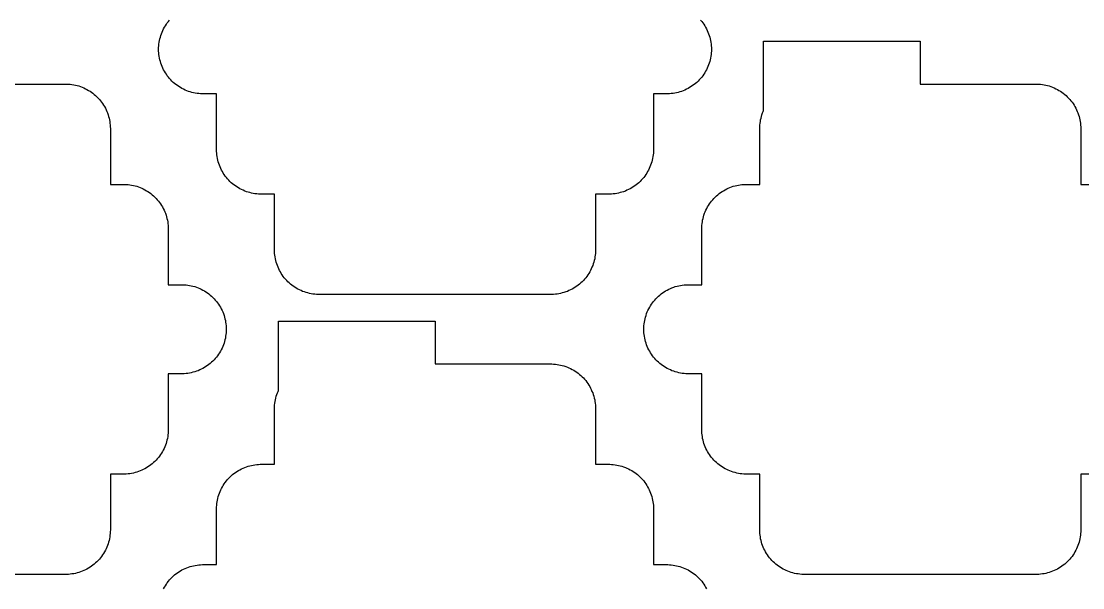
# Model space of a CAD drawing. Extents: x -49 to 54, y -38 to 38.
# Drawn here: x 14.41 to 26.31, y -1.33 to 5.03 of the extents above; entities that cross this region are included whole.
import ezdxf

# ---------------------------------------------------------------- set-up
doc = ezdxf.new("R2010")
doc.units = 0
doc.layers.add('CONDUCTIVE_LAYER_BACK_LAYER', color=2, linetype='CONTINUOUS')

msp = doc.modelspace()

# ---------------------------------------------------------------- linework, layer by layer
at = {"layer": 'CONDUCTIVE_LAYER_BACK_LAYER'}
for points in [[(22.024, 5.041), (22.037, 5.026), (22.049, 5.01), (22.06, 4.994), (22.071, 4.977), (22.081, 4.96), (22.091, 4.942), (22.099, 4.925), (22.107, 4.906), (22.115, 4.888), (22.121, 4.869), (22.127, 4.85), (22.132, 4.831), (22.137, 4.812), (22.14, 4.792), (22.143, 4.772), (22.145, 4.753), (22.146, 4.733), (22.147, 4.713), (22.146, 4.693), (22.145, 4.673), (22.143, 4.653), (22.14, 4.634), (22.137, 4.614), (22.132, 4.595), (22.127, 4.575), (22.121, 4.556), (22.115, 4.538), (22.107, 4.519), (22.099, 4.501), (22.091, 4.483), (22.081, 4.466), (22.071, 4.449), (22.06, 4.432), (22.049, 4.416), (22.037, 4.4), (22.024, 4.385), (22.01, 4.37), (21.997, 4.356), (21.982, 4.342), (21.967, 4.329), (21.952, 4.317), (21.936, 4.305), (21.919, 4.294), (21.902, 4.283), (21.885, 4.273), (21.867, 4.264), (21.849, 4.256), (21.831, 4.248), (21.812, 4.241), (21.793, 4.235), (21.774, 4.229), (21.755, 4.225), (21.736, 4.221), (21.716, 4.218), (21.696, 4.215), (21.676, 4.214), (21.656, 4.213), (21.497, 4.213), (21.497, 3.587), (21.496, 3.567), (21.495, 3.547), (21.493, 3.527), (21.49, 3.508), (21.487, 3.488), (21.482, 3.469), (21.477, 3.45), (21.471, 3.431), (21.465, 3.412), (21.457, 3.393), (21.449, 3.375), (21.441, 3.357), (21.431, 3.34), (21.421, 3.323), (21.41, 3.306), (21.399, 3.29), (21.387, 3.274), (21.374, 3.259), (21.36, 3.244), (21.347, 3.23), (21.332, 3.216), (21.317, 3.203), (21.302, 3.191), (21.286, 3.179), (21.269, 3.168), (21.252, 3.157), (21.235, 3.147), (21.217, 3.138), (21.199, 3.13), (21.181, 3.122), (21.162, 3.115), (21.143, 3.109), (21.124, 3.104), (21.105, 3.099), (21.086, 3.095), (21.066, 3.092), (21.046, 3.089), (21.026, 3.088), (21.006, 3.087), (20.847, 3.087), (20.847, 2.461), (20.846, 2.441), (20.845, 2.421), (20.843, 2.402), (20.84, 2.382), (20.837, 2.362), (20.832, 2.343), (20.827, 2.324), (20.821, 2.305), (20.815, 2.286), (20.807, 2.267), (20.799, 2.249), (20.791, 2.231), (20.781, 2.214), (20.771, 2.197), (20.76, 2.18), (20.749, 2.164), (20.737, 2.148), (20.724, 2.133), (20.71, 2.118), (20.697, 2.104), (20.682, 2.09), (20.667, 2.077), (20.652, 2.065), (20.636, 2.053), (20.619, 2.042), (20.602, 2.031), (20.585, 2.022), (20.567, 2.013), (20.549, 2.004), (20.531, 1.996), (20.512, 1.989), (20.493, 1.983), (20.474, 1.978), (20.455, 1.973), (20.436, 1.969), (20.416, 1.966), (20.396, 1.964), (20.376, 1.962), (20.356, 1.961), (17.737, 1.961), (17.717, 1.962), (17.697, 1.964), (17.677, 1.966), (17.658, 1.969), (17.638, 1.973), (17.619, 1.978), (17.6, 1.983), (17.581, 1.989), (17.562, 1.996), (17.544, 2.004), (17.526, 2.013), (17.508, 2.022), (17.491, 2.031), (17.474, 2.042), (17.457, 2.053), (17.441, 2.065), (17.426, 2.077), (17.411, 2.09), (17.396, 2.104), (17.383, 2.118), (17.369, 2.133), (17.356, 2.148), (17.344, 2.164), (17.333, 2.18), (17.322, 2.197), (17.312, 2.214), (17.302, 2.231), (17.294, 2.249), (17.286, 2.267), (17.278, 2.286), (17.272, 2.305), (17.266, 2.324), (17.261, 2.343), (17.256, 2.362), (17.253, 2.382), (17.25, 2.402), (17.248, 2.421), (17.247, 2.441), (17.247, 2.461), (17.247, 3.087), (17.087, 3.087), (17.067, 3.088), (17.047, 3.089), (17.027, 3.092), (17.008, 3.095), (16.988, 3.099), (16.969, 3.104), (16.95, 3.109), (16.931, 3.115), (16.912, 3.122), (16.894, 3.13), (16.876, 3.138), (16.858, 3.147), (16.841, 3.157), (16.824, 3.168), (16.807, 3.179), (16.791, 3.191), (16.776, 3.203), (16.761, 3.216), (16.746, 3.23), (16.733, 3.244), (16.719, 3.259), (16.706, 3.274), (16.694, 3.29), (16.683, 3.306), (16.672, 3.323), (16.662, 3.34), (16.652, 3.357), (16.644, 3.375), (16.636, 3.393), (16.628, 3.412), (16.622, 3.431), (16.616, 3.45), (16.611, 3.469), (16.606, 3.488), (16.603, 3.508), (16.6, 3.527), (16.598, 3.547), (16.597, 3.567), (16.597, 3.587), (16.597, 4.213), (16.437, 4.213), (16.417, 4.214), (16.397, 4.215), (16.377, 4.218), (16.358, 4.221), (16.338, 4.225), (16.319, 4.229), (16.3, 4.235), (16.281, 4.241), (16.262, 4.248), (16.244, 4.256), (16.226, 4.264), (16.208, 4.273), (16.191, 4.283), (16.174, 4.294), (16.157, 4.305), (16.141, 4.317), (16.126, 4.329), (16.111, 4.342), (16.096, 4.356), (16.083, 4.37), (16.069, 4.385), (16.056, 4.4), (16.044, 4.416), (16.033, 4.432), (16.022, 4.449), (16.012, 4.466), (16.002, 4.483), (15.994, 4.501), (15.986, 4.519), (15.978, 4.538), (15.972, 4.556), (15.966, 4.575), (15.961, 4.595), (15.956, 4.614), (15.953, 4.634), (15.95, 4.653), (15.948, 4.673), (15.947, 4.693), (15.947, 4.713), (15.947, 4.733), (15.948, 4.753), (15.95, 4.772), (15.953, 4.792), (15.956, 4.812), (15.961, 4.831), (15.966, 4.85), (15.972, 4.869), (15.978, 4.888), (15.986, 4.906), (15.994, 4.925), (16.002, 4.942), (16.012, 4.96), (16.022, 4.977), (16.033, 4.994), (16.044, 5.01), (16.056, 5.026), (16.069, 5.041)], [(26.448, -0.055), (26.288, -0.055), (26.288, -0.681), (26.288, -0.701), (26.287, -0.72), (26.285, -0.74), (26.282, -0.76), (26.279, -0.78), (26.274, -0.799), (26.269, -0.818), (26.263, -0.837), (26.257, -0.856), (26.249, -0.874), (26.241, -0.893), (26.233, -0.91), (26.223, -0.928), (26.213, -0.945), (26.202, -0.962), (26.191, -0.978), (26.178, -0.994), (26.166, -1.009), (26.152, -1.024), (26.138, -1.038), (26.124, -1.051), (26.109, -1.064), (26.093, -1.077), (26.077, -1.089), (26.061, -1.1), (26.044, -1.11), (26.027, -1.12), (26.009, -1.129), (25.991, -1.138), (25.973, -1.145), (25.954, -1.152), (25.935, -1.159), (25.916, -1.164), (25.897, -1.169), (25.877, -1.173), (25.858, -1.176), (25.838, -1.178), (25.818, -1.18), (25.798, -1.181), (23.178, -1.181), (23.159, -1.18), (23.139, -1.178), (23.119, -1.176), (23.099, -1.173), (23.08, -1.169), (23.061, -1.164), (23.041, -1.159), (23.023, -1.152), (23.004, -1.145), (22.986, -1.138), (22.968, -1.129), (22.95, -1.12), (22.933, -1.11), (22.916, -1.1), (22.899, -1.089), (22.883, -1.077), (22.868, -1.064), (22.853, -1.051), (22.838, -1.038), (22.824, -1.024), (22.811, -1.009), (22.798, -0.994), (22.786, -0.978), (22.775, -0.962), (22.764, -0.945), (22.754, -0.928), (22.744, -0.91), (22.735, -0.893), (22.727, -0.874), (22.72, -0.856), (22.713, -0.837), (22.708, -0.818), (22.703, -0.799), (22.698, -0.78), (22.695, -0.76), (22.692, -0.74), (22.69, -0.72), (22.689, -0.701), (22.688, -0.681), (22.688, -0.055), (22.528, -0.055), (22.509, -0.054), (22.489, -0.052), (22.469, -0.05), (22.449, -0.047), (22.43, -0.043), (22.411, -0.038), (22.391, -0.033), (22.373, -0.027), (22.354, -0.02), (22.336, -0.012), (22.318, -0.004), (22.3, 0.006), (22.283, 0.015), (22.266, 0.026), (22.249, 0.037), (22.233, 0.049), (22.218, 0.061), (22.203, 0.074), (22.188, 0.088), (22.174, 0.102), (22.161, 0.117), (22.148, 0.132), (22.136, 0.148), (22.125, 0.164), (22.114, 0.181), (22.104, 0.198), (22.094, 0.215), (22.085, 0.233), (22.077, 0.251), (22.07, 0.27), (22.063, 0.289), (22.058, 0.308), (22.053, 0.327), (22.048, 0.346), (22.045, 0.366), (22.042, 0.386), (22.04, 0.405), (22.039, 0.425), (22.038, 0.445), (22.038, 1.071), (21.878, 1.071), (21.859, 1.072), (21.839, 1.073), (21.819, 1.076), (21.799, 1.079), (21.78, 1.083), (21.761, 1.088), (21.741, 1.093), (21.723, 1.099), (21.704, 1.106), (21.686, 1.114), (21.668, 1.122), (21.65, 1.131), (21.633, 1.141), (21.616, 1.152), (21.599, 1.163), (21.583, 1.175), (21.568, 1.187), (21.553, 1.2), (21.538, 1.214), (21.524, 1.228), (21.511, 1.243), (21.498, 1.258), (21.486, 1.274), (21.475, 1.29), (21.464, 1.307), (21.454, 1.324), (21.444, 1.341), (21.435, 1.359), (21.427, 1.377), (21.42, 1.396), (21.413, 1.415), (21.408, 1.434), (21.403, 1.453), (21.398, 1.472), (21.395, 1.492), (21.392, 1.511), (21.39, 1.531), (21.389, 1.551), (21.388, 1.571), (21.389, 1.591), (21.39, 1.611), (21.392, 1.63), (21.395, 1.65), (21.398, 1.67), (21.403, 1.689), (21.408, 1.708), (21.413, 1.727), (21.42, 1.746), (21.427, 1.765), (21.435, 1.783), (21.444, 1.801), (21.454, 1.818), (21.464, 1.835), (21.475, 1.852), (21.486, 1.868), (21.498, 1.884), (21.511, 1.899), (21.524, 1.914), (21.538, 1.928), (21.553, 1.942), (21.568, 1.955), (21.583, 1.967), (21.599, 1.979), (21.616, 1.99), (21.633, 2.001), (21.65, 2.01), (21.668, 2.02), (21.686, 2.028), (21.704, 2.036), (21.723, 2.043), (21.741, 2.049), (21.761, 2.054), (21.78, 2.059), (21.799, 2.063), (21.819, 2.066), (21.839, 2.068), (21.859, 2.07), (21.878, 2.071), (22.038, 2.071), (22.038, 2.697), (22.039, 2.717), (22.04, 2.736), (22.042, 2.756), (22.045, 2.776), (22.048, 2.796), (22.053, 2.815), (22.058, 2.834), (22.063, 2.853), (22.07, 2.872), (22.077, 2.89), (22.085, 2.909), (22.094, 2.926), (22.104, 2.944), (22.114, 2.961), (22.125, 2.978), (22.136, 2.994), (22.148, 3.01), (22.161, 3.025), (22.174, 3.04), (22.188, 3.054), (22.203, 3.067), (22.218, 3.08), (22.233, 3.093), (22.249, 3.105), (22.266, 3.116), (22.283, 3.126), (22.3, 3.136), (22.318, 3.145), (22.336, 3.154), (22.354, 3.162), (22.373, 3.168), (22.391, 3.175), (22.411, 3.18), (22.43, 3.185), (22.449, 3.189), (22.469, 3.192), (22.489, 3.194), (22.509, 3.196), (22.528, 3.197), (22.688, 3.197), (22.688, 3.823), (22.689, 3.842), (22.69, 3.862), (22.692, 3.882), (22.695, 3.902), (22.698, 3.921), (22.703, 3.941), (22.708, 3.96), (22.713, 3.979), (22.72, 3.998), (22.727, 4.016), (22.731, 4.025), (22.731, 4.803), (24.488, 4.803), (24.488, 4.322), (25.798, 4.322), (25.818, 4.322), (25.838, 4.32), (25.858, 4.318), (25.877, 4.315), (25.897, 4.311), (25.916, 4.306), (25.935, 4.301), (25.954, 4.294), (25.973, 4.287), (25.991, 4.28), (26.009, 4.271), (26.027, 4.262), (26.044, 4.252), (26.061, 4.242), (26.077, 4.231), (26.093, 4.219), (26.109, 4.206), (26.124, 4.193), (26.138, 4.18), (26.152, 4.165), (26.166, 4.151), (26.178, 4.135), (26.191, 4.12), (26.202, 4.103), (26.213, 4.087), (26.223, 4.07), (26.233, 4.052), (26.241, 4.034), (26.249, 4.016), (26.257, 3.998), (26.263, 3.979), (26.269, 3.96), (26.274, 3.941), (26.279, 3.921), (26.282, 3.902), (26.285, 3.882), (26.287, 3.862), (26.288, 3.842), (26.288, 3.823), (26.288, 3.197), (26.448, 3.197)], [(13.605, 4.322), (14.915, 4.322), (14.934, 4.322), (14.954, 4.32), (14.974, 4.318), (14.994, 4.315), (15.013, 4.311), (15.032, 4.306), (15.052, 4.301), (15.07, 4.294), (15.089, 4.287), (15.107, 4.28), (15.125, 4.271), (15.143, 4.262), (15.16, 4.252), (15.177, 4.242), (15.194, 4.231), (15.21, 4.219), (15.225, 4.206), (15.24, 4.193), (15.255, 4.18), (15.269, 4.165), (15.282, 4.151), (15.295, 4.135), (15.307, 4.12), (15.318, 4.103), (15.329, 4.087), (15.339, 4.07), (15.349, 4.052), (15.358, 4.034), (15.366, 4.016), (15.373, 3.998), (15.38, 3.979), (15.385, 3.96), (15.39, 3.941), (15.395, 3.921), (15.398, 3.902), (15.401, 3.882), (15.403, 3.862), (15.404, 3.842), (15.405, 3.823), (15.405, 3.197), (15.565, 3.197), (15.584, 3.196), (15.604, 3.194), (15.624, 3.192), (15.644, 3.189), (15.663, 3.185), (15.682, 3.18), (15.702, 3.175), (15.72, 3.168), (15.739, 3.162), (15.757, 3.154), (15.775, 3.145), (15.793, 3.136), (15.81, 3.126), (15.827, 3.116), (15.844, 3.105), (15.86, 3.093), (15.875, 3.08), (15.89, 3.067), (15.905, 3.054), (15.919, 3.04), (15.932, 3.025), (15.945, 3.01), (15.957, 2.994), (15.968, 2.978), (15.979, 2.961), (15.989, 2.944), (15.999, 2.926), (16.008, 2.909), (16.016, 2.89), (16.023, 2.872), (16.03, 2.853), (16.035, 2.834), (16.04, 2.815), (16.045, 2.796), (16.048, 2.776), (16.051, 2.756), (16.053, 2.736), (16.054, 2.717), (16.055, 2.697), (16.055, 2.071), (16.215, 2.071), (16.234, 2.07), (16.254, 2.068), (16.274, 2.066), (16.294, 2.063), (16.313, 2.059), (16.332, 2.054), (16.352, 2.049), (16.37, 2.043), (16.389, 2.036), (16.407, 2.028), (16.425, 2.02), (16.443, 2.01), (16.46, 2.001), (16.477, 1.99), (16.494, 1.979), (16.51, 1.967), (16.525, 1.955), (16.54, 1.942), (16.555, 1.928), (16.569, 1.914), (16.582, 1.899), (16.595, 1.884), (16.607, 1.868), (16.618, 1.852), (16.629, 1.835), (16.639, 1.818), (16.649, 1.801), (16.658, 1.783), (16.666, 1.765), (16.673, 1.746), (16.68, 1.727), (16.685, 1.708), (16.69, 1.689), (16.695, 1.67), (16.698, 1.65), (16.701, 1.63), (16.703, 1.611), (16.704, 1.591), (16.705, 1.571), (16.704, 1.551), (16.703, 1.531), (16.701, 1.511), (16.698, 1.492), (16.695, 1.472), (16.69, 1.453), (16.685, 1.434), (16.68, 1.415), (16.673, 1.396), (16.666, 1.377), (16.658, 1.359), (16.649, 1.341), (16.639, 1.324), (16.629, 1.307), (16.618, 1.29), (16.607, 1.274), (16.595, 1.258), (16.582, 1.243), (16.569, 1.228), (16.555, 1.214), (16.54, 1.2), (16.525, 1.187), (16.51, 1.175), (16.494, 1.163), (16.477, 1.152), (16.46, 1.141), (16.443, 1.131), (16.425, 1.122), (16.407, 1.114), (16.389, 1.106), (16.37, 1.099), (16.352, 1.093), (16.332, 1.088), (16.313, 1.083), (16.294, 1.079), (16.274, 1.076), (16.254, 1.073), (16.234, 1.072), (16.215, 1.071), (16.055, 1.071), (16.055, 0.445), (16.054, 0.425), (16.053, 0.405), (16.051, 0.386), (16.048, 0.366), (16.045, 0.346), (16.04, 0.327), (16.035, 0.308), (16.03, 0.289), (16.023, 0.27), (16.016, 0.251), (16.008, 0.233), (15.999, 0.215), (15.989, 0.198), (15.979, 0.181), (15.968, 0.164), (15.957, 0.148), (15.945, 0.132), (15.932, 0.117), (15.919, 0.102), (15.905, 0.088), (15.89, 0.074), (15.875, 0.061), (15.86, 0.049), (15.844, 0.037), (15.827, 0.026), (15.81, 0.015), (15.793, 0.006), (15.775, -0.004), (15.757, -0.012), (15.739, -0.02), (15.72, -0.027), (15.702, -0.033), (15.682, -0.038), (15.663, -0.043), (15.644, -0.047), (15.624, -0.05), (15.604, -0.052), (15.584, -0.054), (15.565, -0.055), (15.405, -0.055), (15.405, -0.681), (15.404, -0.701), (15.403, -0.72), (15.401, -0.74), (15.398, -0.76), (15.395, -0.78), (15.39, -0.799), (15.385, -0.818), (15.38, -0.837), (15.373, -0.856), (15.366, -0.874), (15.358, -0.893), (15.349, -0.91), (15.339, -0.928), (15.329, -0.945), (15.318, -0.962), (15.307, -0.978), (15.295, -0.994), (15.282, -1.009), (15.269, -1.024), (15.255, -1.038), (15.24, -1.051), (15.225, -1.064), (15.21, -1.077), (15.194, -1.089), (15.177, -1.1), (15.16, -1.11), (15.143, -1.12), (15.125, -1.129), (15.107, -1.138), (15.089, -1.145), (15.07, -1.152), (15.052, -1.159), (15.032, -1.164), (15.013, -1.169), (14.994, -1.173), (14.974, -1.176), (14.954, -1.178), (14.934, -1.18), (14.915, -1.181), (12.295, -1.181)], [(16.002, -1.341), (16.012, -1.324), (16.022, -1.307), (16.033, -1.29), (16.044, -1.274), (16.056, -1.258), (16.069, -1.243), (16.083, -1.228), (16.096, -1.214), (16.111, -1.2), (16.126, -1.187), (16.141, -1.175), (16.157, -1.163), (16.174, -1.152), (16.191, -1.141), (16.208, -1.131), (16.226, -1.122), (16.244, -1.114), (16.262, -1.106), (16.281, -1.099), (16.3, -1.093), (16.319, -1.088), (16.338, -1.083), (16.358, -1.079), (16.377, -1.076), (16.397, -1.073), (16.417, -1.072), (16.437, -1.071), (16.597, -1.071), (16.597, -0.445), (16.597, -0.425), (16.598, -0.405), (16.6, -0.386), (16.603, -0.366), (16.606, -0.346), (16.611, -0.327), (16.616, -0.308), (16.622, -0.289), (16.628, -0.27), (16.636, -0.251), (16.644, -0.233), (16.652, -0.215), (16.662, -0.198), (16.672, -0.181), (16.683, -0.164), (16.694, -0.148), (16.706, -0.132), (16.719, -0.117), (16.733, -0.102), (16.746, -0.088), (16.761, -0.074), (16.776, -0.061), (16.791, -0.049), (16.807, -0.037), (16.824, -0.026), (16.841, -0.015), (16.858, -0.006), (16.876, 0.004), (16.894, 0.012), (16.912, 0.02), (16.931, 0.027), (16.95, 0.033), (16.969, 0.038), (16.988, 0.043), (17.008, 0.047), (17.027, 0.05), (17.047, 0.052), (17.067, 0.054), (17.087, 0.055), (17.247, 0.055), (17.247, 0.681), (17.247, 0.701), (17.248, 0.72), (17.25, 0.74), (17.253, 0.76), (17.256, 0.78), (17.261, 0.799), (17.266, 0.818), (17.272, 0.837), (17.278, 0.856), (17.286, 0.874), (17.29, 0.884), (17.29, 1.661), (19.047, 1.661), (19.047, 1.181), (20.356, 1.181), (20.376, 1.18), (20.396, 1.178), (20.416, 1.176), (20.436, 1.173), (20.455, 1.169), (20.474, 1.164), (20.493, 1.159), (20.512, 1.152), (20.531, 1.145), (20.549, 1.138), (20.567, 1.129), (20.585, 1.12), (20.602, 1.11), (20.619, 1.1), (20.636, 1.089), (20.652, 1.077), (20.667, 1.064), (20.682, 1.051), (20.697, 1.038), (20.71, 1.024), (20.724, 1.009), (20.737, 0.994), (20.749, 0.978), (20.76, 0.962), (20.771, 0.945), (20.781, 0.928), (20.791, 0.91), (20.799, 0.893), (20.807, 0.874), (20.815, 0.856), (20.821, 0.837), (20.827, 0.818), (20.832, 0.799), (20.837, 0.78), (20.84, 0.76), (20.843, 0.74), (20.845, 0.72), (20.846, 0.701), (20.847, 0.681), (20.847, 0.055), (21.006, 0.055), (21.026, 0.054), (21.046, 0.052), (21.066, 0.05), (21.086, 0.047), (21.105, 0.043), (21.124, 0.038), (21.143, 0.033), (21.162, 0.027), (21.181, 0.02), (21.199, 0.012), (21.217, 0.004), (21.235, -0.006), (21.252, -0.015), (21.269, -0.026), (21.286, -0.037), (21.302, -0.049), (21.317, -0.061), (21.332, -0.074), (21.347, -0.088), (21.36, -0.102), (21.374, -0.117), (21.387, -0.132), (21.399, -0.148), (21.41, -0.164), (21.421, -0.181), (21.431, -0.198), (21.441, -0.215), (21.449, -0.233), (21.457, -0.251), (21.465, -0.27), (21.471, -0.289), (21.477, -0.308), (21.482, -0.327), (21.487, -0.346), (21.49, -0.366), (21.493, -0.386), (21.495, -0.405), (21.496, -0.425), (21.497, -0.445), (21.497, -1.071), (21.656, -1.071), (21.676, -1.072), (21.696, -1.073), (21.716, -1.076), (21.736, -1.079), (21.755, -1.083), (21.774, -1.088), (21.793, -1.093), (21.812, -1.099), (21.831, -1.106), (21.849, -1.114), (21.867, -1.122), (21.885, -1.131), (21.902, -1.141), (21.919, -1.152), (21.936, -1.163), (21.952, -1.175), (21.967, -1.187), (21.982, -1.2), (21.997, -1.214), (22.01, -1.228), (22.024, -1.243), (22.037, -1.258), (22.049, -1.274), (22.06, -1.29), (22.071, -1.307), (22.081, -1.324), (22.091, -1.341)]]:
    msp.add_lwpolyline(points, dxfattribs=at)

doc.saveas('drawing.dxf')
